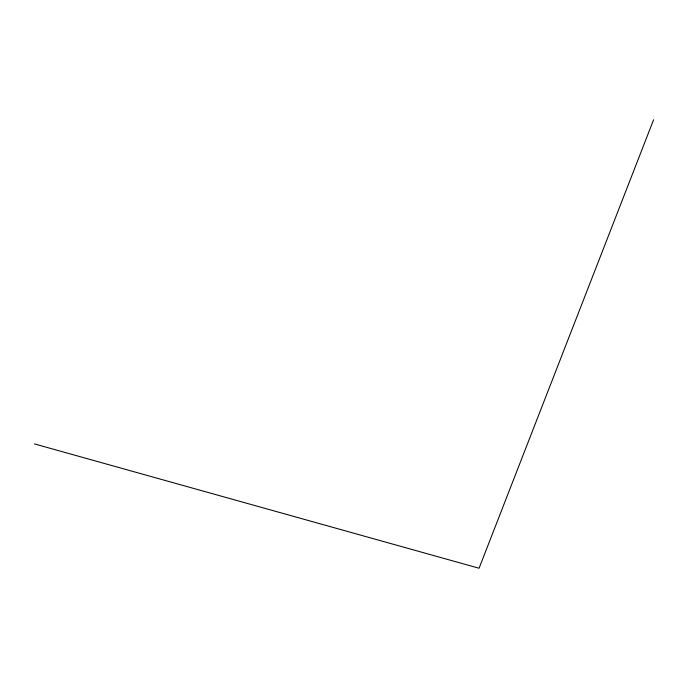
<?xml version="1.0" encoding="UTF-8"?>
<svg xmlns="http://www.w3.org/2000/svg" width="688" height="688" viewBox="0 0 688 688"><rect width="100%" height="100%" fill="white"/><g stroke="black" fill="none" stroke-linecap="round" stroke-linejoin="round"><path stroke-width="1.03" d="M653.6 119.755L479.072 568.245L34.4 443.898"/></g></svg>
